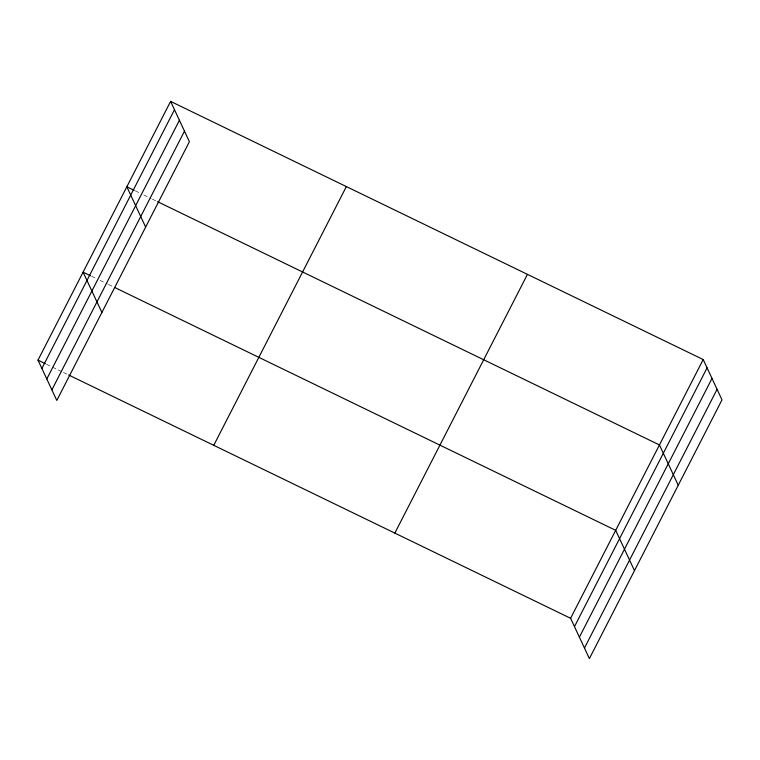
<?xml version="1.0" encoding="UTF-8"?>
<svg xmlns="http://www.w3.org/2000/svg" width="760" height="760" viewBox="0 0 760 760"><rect width="100%" height="100%" fill="white"/><g stroke="black" fill="none" stroke-linecap="round" stroke-linejoin="round"><path stroke-width="0.57" stroke-dasharray="3.8 2.85" d="M135.318 190.883L139.555 192.935M143.792 194.987L151.202 198.578M152.256 199.091L156.493 201.153M91.561 276.269L95.788 278.322M100.026 280.373L107.436 283.964M108.499 284.477L112.736 286.529M46.474 364.24L62.348 371.934M63.412 372.447L67.649 374.499"/><path stroke-width="1.14" d="M170.611 101.394L189.401 141.702L56.8 400.444L38 360.135L170.611 101.394L703.2 359.556L722 399.865L589.389 658.606L570.598 618.298L68.704 375.012M41.876 368.448L174.486 109.706M46.797 379.002L179.407 120.27M51.87 389.88L184.48 131.148M213.759 445.322L346.36 186.589M394.839 533.102L527.45 274.37M570.598 618.298L703.2 359.556M574.475 626.611L707.085 367.878M579.395 637.165L712.006 378.433M584.468 648.042L717.079 389.31M134.254 190.37L126.844 186.78L145.644 227.088M157.548 201.666L659.442 444.942L678.243 485.25M90.497 275.756L83.087 272.166L101.878 312.474M114.846 287.555L615.686 530.328L634.476 570.636M38 360.135L45.41 363.726"/></g></svg>
